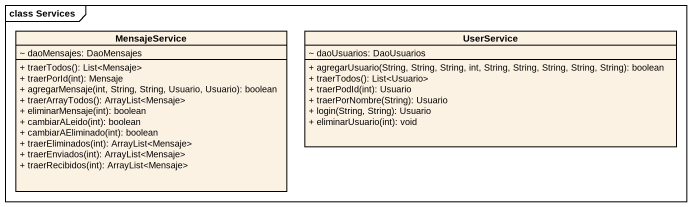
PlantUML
@startuml
mainframe class Services
hide circle
hide empty members
skinparam classAttributeIconSize 0
class MensajeService {
  ~ daoMensajes: DaoMensajes
  + traerTodos(): List<Mensaje>
  + traerPorId(int): Mensaje
  + agregarMensaje(int, String, String, Usuario, Usuario): boolean
  + traerArrayTodos(): ArrayList<Mensaje>
  + eliminarMensaje(int): boolean
  + cambiarALeido(int): boolean
  + cambiarAEliminado(int): boolean
  + traerEliminados(int): ArrayList<Mensaje>
  + traerEnviados(int): ArrayList<Mensaje>
  + traerRecibidos(int): ArrayList<Mensaje>
}
class UserService {
  ~ daoUsuarios: DaoUsuarios
  + agregarUsuario(String, String, String, int, String, String, String, String, String): boolean
  + traerTodos(): List<Usuario>
  + traerPodId(int): Usuario
  + traerPorNombre(String): Usuario
  + login(String, String): Usuario
  + eliminarUsuario(int): void
}
@enduml
